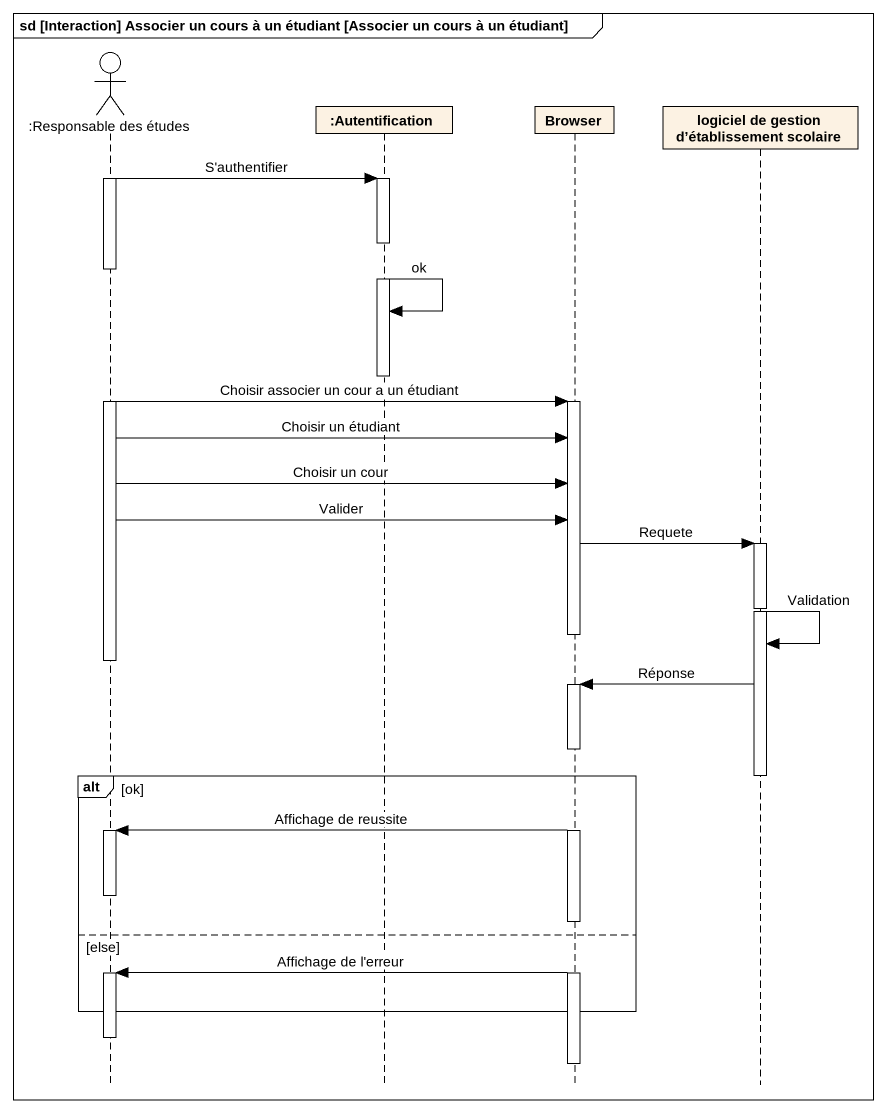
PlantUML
@startuml
mainframe sd [Interaction] Associer un cours à un étudiant [Associer un cours à un étudiant]
hide footbox
actor ":Responsable des études" as Responsable_des_études
participant ":Autentification" as Autentification
participant Browser
participant "logiciel de gestion d’établissement scolaire" as logiciel_de_gestion_d

activate Responsable_des_études
Responsable_des_études -> Autentification : S'authentifier
activate Autentification
deactivate Responsable_des_études
Autentification -> Autentification : ok
deactivate Autentification
activate Responsable_des_études
Responsable_des_études -> Browser : Choisir associer un cour a un étudiant
activate Browser
Responsable_des_études -> Browser : Choisir un étudiant
Responsable_des_études -> Browser : Choisir un cour
Responsable_des_études -> Browser : Valider
Browser -> logiciel_de_gestion_d : Requete
activate logiciel_de_gestion_d
deactivate Browser
logiciel_de_gestion_d -> logiciel_de_gestion_d : Validation
deactivate Responsable_des_études
logiciel_de_gestion_d -> Browser : Réponse
activate Browser
alt ok
  deactivate logiciel_de_gestion_d
  Browser -> Responsable_des_études : Affichage de reussite
  activate Responsable_des_études
  deactivate Responsable_des_études
else else
  Browser -> Responsable_des_études : Affichage de l'erreur
  activate Responsable_des_études
end
deactivate Responsable_des_études
deactivate Browser
@enduml
